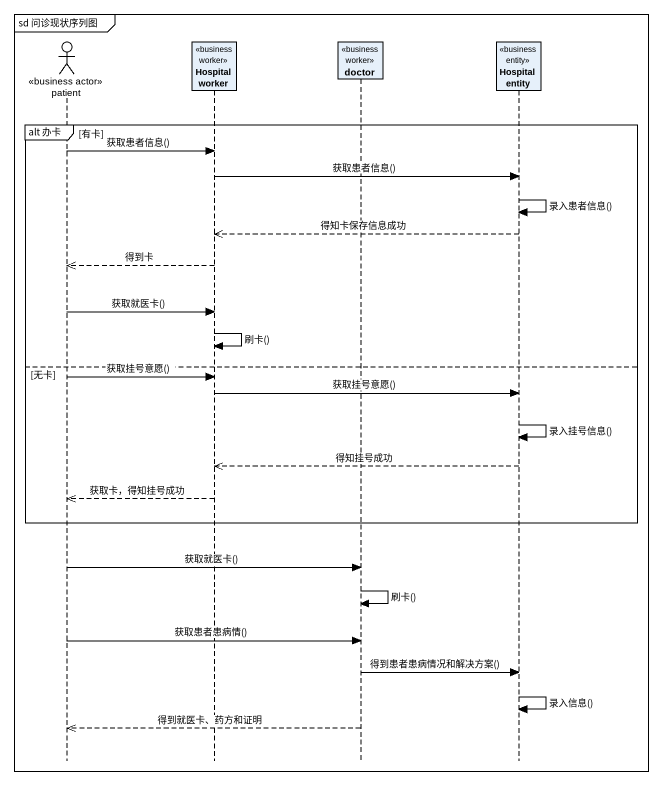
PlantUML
@startuml
mainframe sd 问诊现状序列图
hide footbox
actor patient <<business actor>>
participant "Hospital worker" as Hospital_worker <<business worker>>
participant doctor <<business worker>>
participant "Hospital entity" as Hospital_entity <<business entity>>

group alt 办卡 [有卡]
  patient -> Hospital_worker : 获取患者信息()
  Hospital_worker -> Hospital_entity : 获取患者信息()
  Hospital_entity -> Hospital_entity : 录入患者信息()
  Hospital_entity -->> Hospital_worker : 得知卡保存信息成功
  Hospital_worker -->> patient : 得到卡
  patient -> Hospital_worker : 获取就医卡()
  Hospital_worker -> Hospital_worker : 刷卡()
else 无卡
  patient -> Hospital_worker : 获取挂号意愿()
  Hospital_worker -> Hospital_entity : 获取挂号意愿()
  Hospital_entity -> Hospital_entity : 录入挂号信息()
  Hospital_entity -->> Hospital_worker : 得知挂号成功
  Hospital_worker -->> patient : 获取卡，得知挂号成功
end
patient -> doctor : 获取就医卡()
doctor -> doctor : 刷卡()
patient -> doctor : 获取患者患病情()
doctor -> Hospital_entity : 得到患者患病情况和解决方案()
Hospital_entity -> Hospital_entity : 录入信息()
doctor -->> patient : 得到就医卡、药方和证明
@enduml
